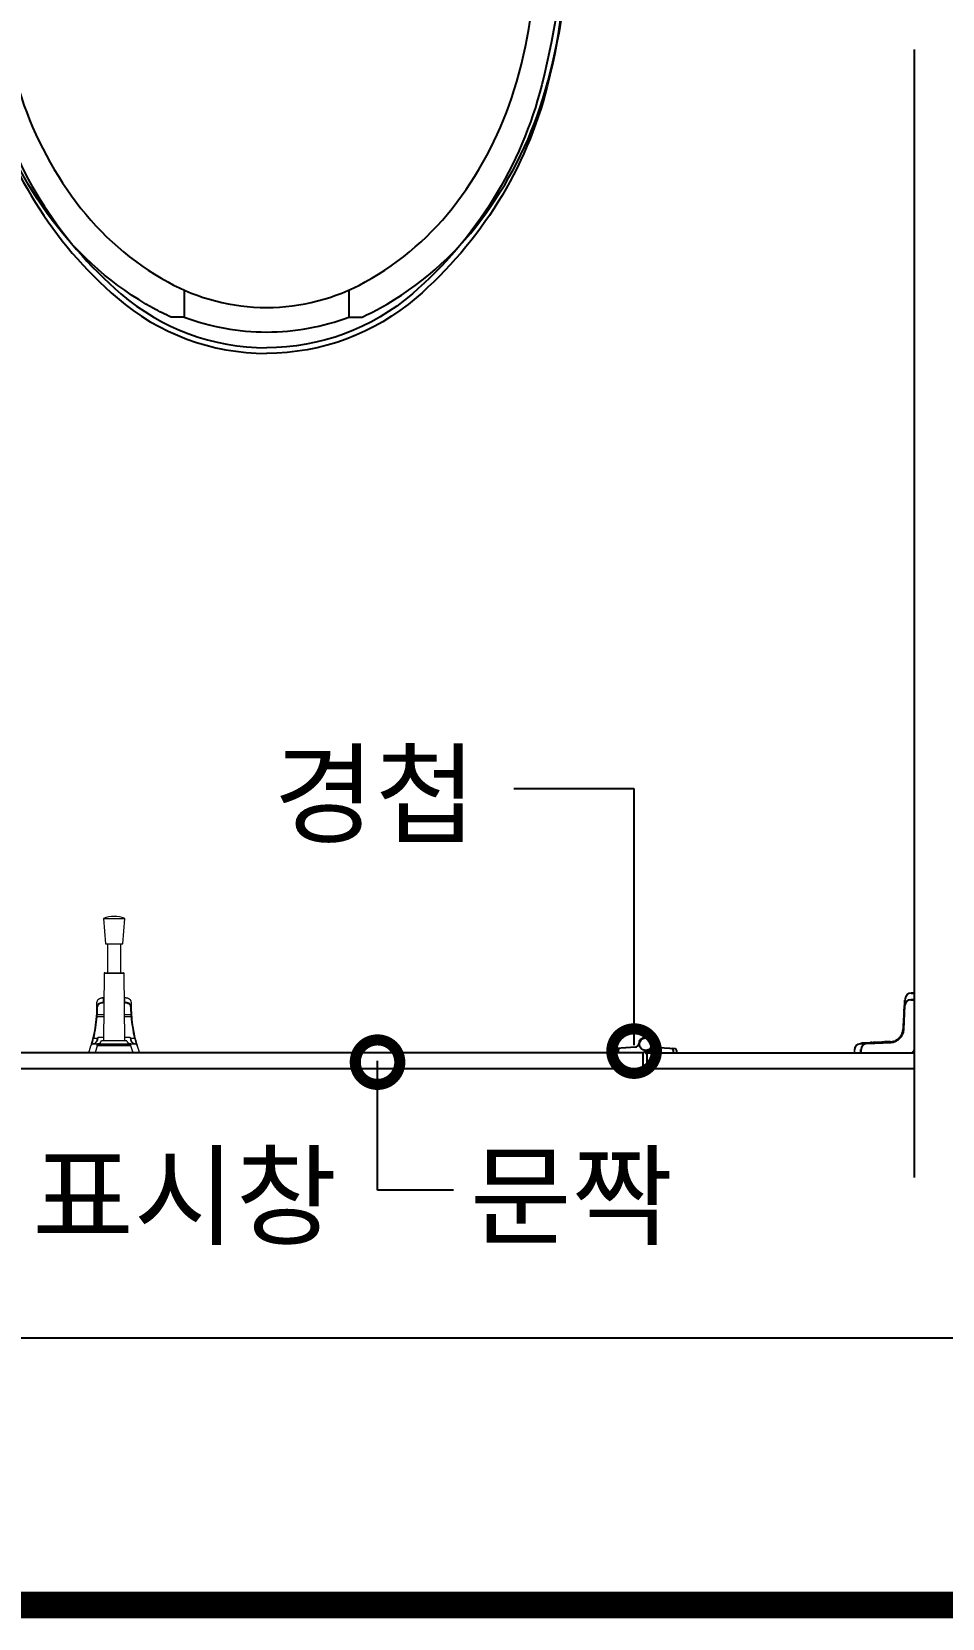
# Model space of a CAD drawing. Extents: x -256 to 8104, y -176 to 5714.
# Drawn here: x 3890 to 4231, y 2764 to 3359 of the extents above; entities that cross this region are included whole.
import ezdxf
from ezdxf.enums import TextEntityAlignment as Align

# ---------------------------------------------------------------- set-up
doc = ezdxf.new("R2010")
doc.units = 0
doc.header["$LTSCALE"] = 30
doc.layers.get('0').update_dxf_attribs({"linetype": 'CONTINUOUS'})
for name, color, linetype in [('0_toilet', 6, 'CONTINUOUS'), ('HAT', 8, 'CONTINUOUS'), ('경첩', 4, 'CONTINUOUS'), ('문자', 3, 'CONTINUOUS'), ('부자재', 4, 'CONTINUOUS'), ('옷걸이', 4, 'CONTINUOUS'), ('치수', 1, 'CONTINUOUS'), ('해치', 8, 'CONTINUOUS')]:
    doc.layers.add(name, color=color, linetype=linetype)
doc.styles.add('돋움', font='malgun.ttf')

# ---------------------------------------------------------------- blocks, each defined once
blk = doc.blocks.new('_DOTSMALL')
at = {"color": 0, "linetype": 'ByBlock', "const_width": 0.5}
blk.add_lwpolyline([(-0.0625, 0, 1), (0.0625, 0, 1)], format="xyb", close=True, dxfattribs=at)
blk = doc.blocks.new('A$C63EC304E')
at = {"layer": '치수', "color": 1, "xscale": 2.5, "yscale": 2.5, "zscale": 2.5, "rotation": 234.3098741996962}
blk.add_blockref('_DOTSMALL', (0.3122711487351353, 0.3122689042671141), dxfattribs=at)
blk = doc.blocks.new('A$C2BC9653E')
at = {"layer": '치수', "xscale": 0.3333333333333333, "yscale": 0.3333333333333333, "zscale": 0.3333333333333333}
blk.add_blockref('A$C63EC304E', (7.59378804105e-05, 7.69076509641e-05), dxfattribs=at)
blk = doc.blocks.new('A$C7FC71301')
at = {"layer": '치수', "rotation": 180}
blk.add_blockref('A$C2BC9653E', (0.2083304700627195, 0.2083319399498578), dxfattribs=at)
blk = doc.blocks.new('A$C4A20372B')
at = {"layer": '치수'}
blk.add_blockref('A$C7FC71301', (0, 0), dxfattribs=at)
blk = doc.blocks.new('A$C566469F5')
at = {"layer": '치수'}
blk.add_blockref('A$C4A20372B', (1.4837169147e-06, -7.523958629e-07), dxfattribs=at)
blk = doc.blocks.new('A$C7E317CD4')
at = {"layer": '해치', "xscale": 2, "yscale": 2, "zscale": 2}
blk.add_blockref('A$C566469F5', (-7.38963099138e-05, -7.19324398233e-05), dxfattribs=at)
blk = doc.blocks.new('A$C601D7F27')
at = {"layer": '치수'}
blk.add_blockref('A$C7E317CD4', (7.25629724911e-05, 7.2882110544e-05), dxfattribs=at)
blk = doc.blocks.new('A$C38802C08')
at = {"layer": '치수'}
blk.add_blockref('A$C601D7F27', (2.970571586e-06, 3.044569894e-06), dxfattribs=at)
blk = doc.blocks.new('A$C10E41893')
at = {"layer": '부자재'}
for p, q in [((6.5, 0), (6.5, 195.9669753324124)), ((123.2621144377626, 195.9669753324124), (6.5, 195.9669753324124)), ((123.2621144377626, 192.4669753324706), (6.5, 192.4669753324706)), ((54.79902413813397, 0), (54.79902413813397, 177.4669753324706)), ((61.37327976617962, 0), (61.37327976617962, 177.4669753324706)), ((6.5, 0), (6.5, -195.9669753324124)), ((54.79902413813397, 0), (54.79902413813397, -177.4669753324124)), ((61.37327976617962, 0), (61.37327976617962, -177.4669753324124)), ((123.2621144377626, -192.4669753324124), (6.5, -192.4669753324124)), ((123.2621144377626, -195.9669753324124), (6.5, -195.9669753324124))]:
    blk.add_line(p, q, dxfattribs=at)
for points in [[(122.6904040486552, 195.9669753324124, -0.0125375500121103), (123.3422533059493, 195.9659047683817), (334.6025908761658, 190.320502096205, -0.0553953832027994), (444.6700217248872, 175.1020408163313, -0.1542758597450049), (576.9039215520024, 93.26086956518702, -0.1795036793517894), (611.5, 0, -0.1795036793517895)], [(122.7724065799266, 192.4679360950249, -0.0125375500121151), (123.2487579598092, 192.4671537597897), (334.5090955304913, 186.8217510876711, -0.0553953832027992), (443.8106496236287, 171.7091836734908, -0.1542758597450061), (574.2506787171587, 90.97826086956775, -0.1795036793517883), (607.9999999995343, 0, -0.1795036793517883)], [(571.9985382948071, 51.4250000002794), (588.8365073762834, 51.4250000002794), (588.8365073762834, 59.58315966045484, 0.0211847426774149), (583.31606008159, 70.6513642766513, 0.1060844823236631), (528.4138222401962, 133.7050873585977, 0.0857327544056194), (452.637027929537, 172.3850066973828, 0.0753726839678622), (358.7215217207558, 186.6232221280225, 0.0753726839679117), (264.8060155119747, 172.3850066973828, 0.0857327544055721), (189.0292212013155, 133.7050873585977, 0.0073369806069493), (184.4017749521881, 130.1308013400994), (184.4017749521881, 121.972641679924), (204.6652385946363, 121.972641679924)], [(156.6999999992549, -71.99359962111339, 0.089162345265128), (200.2419665078633, -118.7396490848623, 0.0857327544056129), (270.3487078445032, -154.525315721985, 0.0753726839678676), (358.7215217207558, -167.9232221278362, 0.0753726839678696), (447.0943355970085, -154.525315721985, 0.085732754405618), (517.2010769336484, -118.7396490848623, 0.1060844823236804), (566.9505081996322, -61.6037838482298, 0.1269309916654768), (582.8454580614343, 4.656613e-10, 0.1269309916654696), (566.9505081996322, 61.60378384916112, 0.1060844823236745), (517.2010769336484, 118.7396490857936, 0.0857327544056102), (447.0943355970085, 154.5253157229163, 0.07537268396787), (358.7215217207558, 167.9232221287675, 0.0753726839678754), (270.3487078445032, 154.5253157229163, 0.0857327544056175), (200.2419665078633, 118.7396490857936, 0.0891623452651338), (156.6999999992549, 71.99359962204471)], [(588.8365073762834, -51.42499999934807, 0.090214025394067), (598.191153332591, 4.656613e-10, 0.0902140253940622), (588.8365073762834, 51.4250000002794, 0.106084482323663)], [(122.6904040486552, -195.9669753324124, 0.0125375500121103), (123.3422533059493, -195.9659047683817), (334.6025908761658, -190.3205020962632, 0.0553953832027994), (444.6700217248872, -175.1020408163313, 0.1542758597450049), (576.9039215520024, -93.26086956524523, 0.1795036793517894), (611.5, 0, 0.1795036793517895)], [(122.7724065799266, -192.4679360950249, 0.0125375500121151), (123.2487579598092, -192.4671537597897), (334.5090955304913, -186.8217510876129, 0.0553953832027992), (443.8106496236287, -171.7091836734908, 0.154275859745006), (574.2506787171587, -90.97826086956775, 0.1795036793517883), (607.9999999995343, 0, 0.1795036793517883)], [(571.9985382948071, -51.42499999934807), (588.8365073762834, -51.42499999934807), (588.8365073762834, -59.58315965952352, -0.0211847426774149), (583.31606008159, -70.6513642766513, -0.1060844823236631), (528.4138222401962, -133.7050873576663, -0.0857327544056194), (452.637027929537, -172.3850066964515, -0.0753726839678622), (358.7215217207558, -186.6232221280225, -0.0753726839679117), (264.8060155119747, -172.3850066964515, -0.0857327544055721), (189.0292212013155, -133.7050873576663, -0.0073369806069493), (184.4017749521881, -130.1308013391681), (184.4017749521881, -121.9726416789927), (204.6652385946363, -121.9726416789927)]]:
    blk.add_lwpolyline(points, format="xyb", dxfattribs=at)
blk.add_lwpolyline([(137.9999999995343, -60.77499999990687), (119.2999999998137, -60.77499999990687), (119.2999999998137, -79.47500000009313), (156.6999999992549, -79.47500000009313), (156.6999999992549, -60.77499999990687), (137.9999999995343, -60.77499999990687), (147.3499999996275, -60.77499999990687), (147.3499999996275, 60.77499999990687), (137.9999999995343, 60.77499999990687), (156.6999999992549, 60.77499999990687), (156.6999999992549, 79.47500000009313), (119.2999999998137, 79.47500000009313), (119.2999999998137, 60.77499999990687), (137.9999999995343, 60.77499999990687), (137.9999999995343, -60.77499999990687), (119.2999999998137, -60.77499999990687)], dxfattribs=at)
for centre, start, end in [((39.79902413813397, 177.4669753324706), 0, 90), ((46.37327976617962, 177.4669753324706), 0, 90), ((39.79902413813397, -177.4669753324124), 270, 0), ((46.37327976617962, -177.4669753324124), 270, 0)]:
    blk.add_arc(centre, 15, start, end, dxfattribs=at)
blk = doc.blocks.new('CRAYON_13', base_point=(128355.5648458948, 310.1473658113382))
blk.add_line((132575.7981493345, 3662.003772611825), (132575.7981493345, 3239.46918729027))
at = {"color": 8}
blk.add_line((130839.7228101328, 3179.391330320101), (132802.3096692764, 3179.391330320101), dxfattribs=at)
at = {"color": 8, "const_width": 10}
blk.add_lwpolyline([(128403.0017349796, 3079.391330320101), (134187.547533439, 3079.391330320101)], dxfattribs=at)
at = {"layer": '0_toilet'}
for p, q in [((132474.3981493343, 3286.201747303458), (132195.5230993344, 3286.201747303458)), ((132474.3981493343, 3280.201747303691), (132474.3981493343, 3286.201747303458)), ((132475.8981493343, 3286.201747303458), (132575.7981493345, 3286.201747303458)), ((132475.8981493343, 3280.201747303691), (132475.8981493343, 3286.201747303458)), ((132474.3981493343, 3280.201747303691), (132198.5230993344, 3280.201747303691)), ((132575.7981493345, 3280.201747303691), (132475.8981493343, 3280.201747303691))]:
    blk.add_line(p, q, dxfattribs=at)
at = {"layer": '경첩', "color": 4, "linetype": 'Continuous', "lineweight": 15}
for p, q in [((132572.0087078656, 3305.370761566657), (132571.8814044515, 3302.669637390274)), ((132572.0087078656, 3305.370761566657), (132572.2477206285, 3305.131748803753)), ((132572.118770729, 3305.967805181026), (132572.2795467148, 3305.80703031351)), ((132572.3104328676, 3306.462379457291), (132572.1926084477, 3303.962379457291)), ((132572.4919860507, 3305.004191138644), (132572.5601556773, 3306.450610079665)), ((132574.5400028599, 3306.201747303458), (132574.5400028599, 3305.951747303691)), ((132575.7981493345, 3306.201747303458), (132574.5400028599, 3306.201747303458)), ((132574.5400028599, 3305.951747303691), (132575.7981493345, 3305.951747303691)), ((132574.5481497864, 3306.201747172374), (132574.5481497864, 3306.301747002501)), ((132574.5481497864, 3306.301747002501), (132575.7981495256, 3306.301747002501)), ((132574.6578272797, 3308.451747303691), (132574.6578272797, 3308.701747303458)), ((132575.7981493345, 3308.701747303458), (132574.6578272797, 3308.701747303458)), ((132574.6578272797, 3308.451747303691), (132575.7981493345, 3308.451747303691)), ((132575.7981493345, 3308.451747303691), (132575.7981493345, 3308.701747303458)), ((132575.7981495256, 3306.301747002501), (132575.7981493345, 3308.451747303691)), ((132575.7981493345, 3305.951747303691), (132575.7981493345, 3306.201747303458)), ((132575.7981493345, 3305.951747303691), (132575.7981493345, 3287.701747303691)), ((132571.7859266581, 3300.643794723648), (132571.6506669553, 3297.773850635487)), ((132572.1926084477, 3303.962379457291), (132571.7697073142, 3294.98925795858)), ((132571.7859266581, 3300.643794723648), (132572.0249398867, 3300.404781960744)), ((132571.8336657877, 3301.656716056961), (132571.8018397013, 3300.981434547204)), ((132571.8018397013, 3300.981434547204), (132572.0408524642, 3300.7424217843)), ((132571.8336657877, 3301.656716056961), (132572.0726785506, 3301.417703294057)), ((132571.8495783652, 3301.994355880517), (132572.0885915937, 3301.755343117613)), ((132571.8814044515, 3302.669637390274), (132572.1204172144, 3302.43062462737)), ((132572.0194301237, 3294.977488580953), (132572.4423312575, 3303.950610079665)), ((132570.5467480067, 3292.337032107964), (132570.7249965774, 3292.158783898551)), ((132570.6952477127, 3292.542085792266), (132570.8749446342, 3292.362388708491)), ((132570.9624782293, 3292.981962056693), (132571.1467418144, 3292.797699124414)), ((132571.0803949304, 3293.21759874616), (132571.2679036217, 3293.030090183813)), ((132571.2453881432, 3293.618290959021), (132571.4397400873, 3293.423939050037)), ((132571.6025525028, 3293.932877966065), (132571.3966165925, 3294.138813876409)), ((132571.4004630208, 3294.143019498188), (132571.6065781447, 3293.936904073555)), ((132571.4717744446, 3294.51389335408), (132571.6884805145, 3294.297187142867)), ((132571.500014353, 3294.735653810996), (132571.724136665, 3294.511531033415)), ((132571.5504897083, 3295.648282878894), (132571.519984703, 3295.001027659375)), ((132571.5551896276, 3295.748007968861), (132571.5504897083, 3295.648282878894)), ((132571.5504897083, 3295.648282878894), (132571.7895024712, 3295.40927011599)), ((132571.5711026708, 3296.08564872374), (132571.5551896276, 3295.748007968861)), ((132571.5551896276, 3295.748007968861), (132571.7942023905, 3295.508995205957)), ((132571.5758025902, 3296.185373813707), (132571.5711026708, 3296.08564872374)), ((132571.5711026708, 3296.08564872374), (132571.8101154337, 3295.846635960836)), ((132571.6191505338, 3297.105130293269), (132571.5758025902, 3296.185373813707)), ((132571.5758025902, 3296.185373813707), (132571.8148153531, 3295.946361050803)), ((132571.6191505338, 3297.105130293269), (132571.8581632967, 3296.866117530364)), ((132571.6503046709, 3297.766161636311), (132571.6304023074, 3297.343877629239)), ((132571.6304023074, 3297.343877629239), (132571.869415536, 3297.104864866335)), ((132571.6503046709, 3297.766161636311), (132571.8893174338, 3297.527147942085)), ((132571.6506669553, 3297.773850635487), (132571.8896797183, 3297.534837872583)), ((132553.5481493345, 3287.342069358194), (132553.2981493345, 3287.342069358194)), ((132553.2981493345, 3287.342069358194), (132553.2981493345, 3286.201747303458)), ((132553.5481493345, 3286.201747303458), (132553.5481493345, 3287.342069358194)), ((132558.0375171806, 3289.807288190678), (132555.5375171806, 3289.68946377081)), ((132555.5492865587, 3289.439740960581), (132556.9957050751, 3289.507910163004)), ((132555.6981492112, 3286.201747386578), (132555.6981492112, 3287.451747358639)), ((132555.6981492112, 3287.451747358639), (132555.7981490413, 3287.451747358639)), ((132555.7981493345, 3287.459893778061), (132556.0481493345, 3287.459893778061)), ((132555.7981493345, 3287.459893778061), (132555.7981493345, 3286.201747303458)), ((132556.0320916841, 3289.881126043249), (132556.1180676589, 3289.967102483708)), ((132556.0320916841, 3289.881126043249), (132556.1928668315, 3289.720350430209)), ((132556.0481493345, 3286.201747303458), (132556.0481493345, 3287.459893778061)), ((132559.3302588234, 3290.118492227841), (132556.1180676589, 3289.967102483708)), ((132567.0106386789, 3290.230189323986), (132558.0375171806, 3289.807288190678)), ((132558.0492865587, 3289.557565380448), (132567.0224080574, 3289.980466513989)), ((132559.3302588234, 3290.118492227841), (132559.569272052, 3289.879479464937)), ((132560.0055398675, 3290.150318314183), (132560.2445526304, 3289.911305085618)), ((132560.3431801567, 3290.166230891693), (132560.5821931525, 3289.927218128789)), ((132563.7195851444, 3290.325360392082), (132561.0184614337, 3290.198056978036)), ((132561.0184614337, 3290.198056978036), (132561.2574741966, 3289.959044215131)), ((132563.7195851444, 3290.325360392082), (132563.9585979948, 3290.086347163517)), ((132564.3948660648, 3290.357186012763), (132564.6338789514, 3290.118173249859)), ((132564.7325065359, 3290.373099055935), (132564.9715194152, 3290.13408629303)), ((132566.7583493772, 3290.468576383639), (132565.4077875218, 3290.404924676616)), ((132565.4077875218, 3290.404924676616), (132565.6468004011, 3290.165911913711)), ((132566.998869301, 3290.479912133517), (132566.7583493772, 3290.468576383639)), ((132566.7583493772, 3290.468576383639), (132566.9973621401, 3290.229563620735)), ((132568.0046415822, 3290.636497845037), (132568.2070921896, 3290.434047133524)), ((132568.5354325245, 3290.812813696313), (132568.726953424, 3290.621292796779)), ((132568.7822978915, 3290.919501707751), (132568.9698064955, 3290.731993057627)), ((132569.2429503595, 3291.165956020916), (132569.4246346387, 3290.984272044945)), ((132569.4578108461, 3291.304648925179), (132569.6375079709, 3291.124952045131)), ((132553.2981493345, 3286.201747303458), (132553.5481493345, 3286.201747303458)), ((132553.5481493345, 3286.201747303458), (132555.6981492112, 3286.201747386578)), ((132555.7981493345, 3286.201747303458), (132556.0481493345, 3286.201747303458)), ((132574.2981493347, 3286.201747303458), (132556.0481493345, 3286.201747303458))]:
    blk.add_line(p, q, dxfattribs=at)
at = {"layer": '경첩', "color": 4, "linetype": 'Continuous', "lineweight": 15, "flags": 128}
for points in [[(132572.0327941956, 3305.881828554768), (132572.0278116199, 3305.776106678743), (132572.0219522039, 3305.651786290902), (132572.0154855656, 3305.514572673339), (132572.0087078656, 3305.370761566657)], [(132572.0327941956, 3305.881828554768), (132572.0522844488, 3305.90131927361), (132572.0694999466, 3305.918533840079), (132572.0843042503, 3305.933338143725), (132572.0965800131, 3305.945614837903), (132572.1062303776, 3305.955265202422), (132572.1131789754, 3305.962212868828), (132572.117369927, 3305.966403820414), (132572.1187706361, 3305.967804529566)], [(132572.5601560692, 3306.450609602827), (132572.5114367227, 3306.452906244296), (132572.4645911972, 3306.455113478798), (132572.4214169452, 3306.457149349946), (132572.3835754464, 3306.458931901354), (132572.3525186325, 3306.460395940441), (132572.3294423217, 3306.461483725209), (132572.3152312706, 3306.462152414817), (132572.3104330967, 3306.462379657525)], [(132571.8814044515, 3302.669637390274), (132571.8751953239, 3302.53789622416), (132571.8692250805, 3302.411219590206), (132571.8637228268, 3302.294470854897), (132571.8588999728, 3302.192142718334), (132571.8549423175, 3302.10816163649), (132571.8520012009, 3302.045759298701), (132571.8501902441, 3302.007332929272), (132571.8495783652, 3301.994355880517)], [(132572.1926086838, 3303.962380179066), (132572.1974068577, 3303.962152936358), (132572.2116179089, 3303.961484246749), (132572.2346942196, 3303.960396461982), (132572.2657501022, 3303.958932422895), (132572.3035925324, 3303.957148008842), (132572.3467667843, 3303.955114000339), (132572.3936123098, 3303.952906765837), (132572.4423316563, 3303.950610124368)], [(132571.4004629547, 3294.143019729156), (132571.4002515445, 3294.142115414936), (132571.4003535243, 3294.142550342578)], [(132571.500014353, 3294.735653810996), (132571.4802852156, 3294.572608099181), (132571.4717743243, 3294.513893798787)], [(132571.6304023074, 3297.343877629239), (132571.6268819081, 3297.269177176852), (132571.6231263498, 3297.189496942658), (132571.6191505338, 3297.105130293269)], [(132571.6506669553, 3297.773850635487), (132571.6506269085, 3297.772995681364), (132571.6503046709, 3297.766161636311)], [(132571.7697072099, 3294.989257604677), (132571.7745058494, 3294.989032224614), (132571.7887164349, 3294.98836167236), (132571.8117932113, 3294.987274818916), (132571.8428495596, 3294.985810779828), (132571.8806915241, 3294.984027297098), (132571.9238653103, 3294.981992357272), (132571.9707117672, 3294.979785122771), (132572.0194301824, 3294.977488481302)], [(132555.5492866109, 3289.439741075832), (132555.5469909007, 3289.488459491033), (132555.5447827349, 3289.535305947859), (132555.5427477951, 3289.578479734111), (132555.5409643123, 3289.616321698624), (132555.5395002733, 3289.647378046859), (132555.5384134198, 3289.670454823274), (132555.5377428676, 3289.684665408779), (132555.5375174875, 3289.689463582683)], [(132558.037516966, 3289.807287995566), (132558.0377432773, 3289.802489821661), (132558.0384128983, 3289.788279236156), (132558.039500683, 3289.765202459741), (132558.0409642565, 3289.734146111507), (132558.0427477392, 3289.696304146994), (132558.044782679, 3289.653130360741), (132558.0469903792, 3289.606283903915), (132558.049286555, 3289.557565488715)], [(132560.0055398675, 3290.150318314183), (132559.9925646814, 3290.149706435252), (132559.9541373807, 3290.147895478505), (132559.8917345772, 3290.144954361815), (132559.8077548923, 3290.140996706534), (132559.7054248931, 3290.136173852581), (132559.5886780205, 3290.130671598811), (132559.4619995239, 3290.124701355446), (132559.3302588234, 3290.118492227841)], [(132561.0184614337, 3290.198056978036), (132560.9012000053, 3290.192530509878), (132560.7875015842, 3290.187171679783), (132560.6808209116, 3290.182143934864), (132560.58439899, 3290.177599546362), (132560.5011662258, 3290.173676815677), (132560.4336509271, 3290.170494952101), (132560.3839050303, 3290.16815034752), (132560.3534396062, 3290.166714713771), (132560.3431801567, 3290.166230891693)], [(132564.3948660648, 3290.357186012763), (132564.3818907297, 3290.356574599493), (132564.3434633635, 3290.354763642747), (132564.2810607056, 3290.351822526056), (132564.1970808496, 3290.347864405114), (132564.0947511124, 3290.343041551161), (132563.9780039633, 3290.337539297391), (132563.851325903, 3290.331569054026), (132563.7195851444, 3290.325360392082)], [(132565.4077875218, 3290.404924676616), (132565.2760467049, 3290.398716014672), (132565.149368674, 3290.392745771307), (132565.0326215103, 3290.387243517537), (132564.9302917439, 3290.382420663584), (132564.8463118844, 3290.378462542642), (132564.7839092267, 3290.375521425951), (132564.7454818678, 3290.373710469205), (132564.7325065359, 3290.373099055935)], [(132567.010638609, 3290.230189469505), (132567.0108649204, 3290.225390829939), (132567.0115345413, 3290.211180244434), (132567.0126220933, 3290.188103468019), (132567.0140858995, 3290.157047119785), (132567.0158693823, 3290.119205155272), (132567.0179040893, 3290.076031369019), (132567.0201120222, 3290.029184912193), (132567.0224079652, 3289.980466496993)]]:
    blk.add_lwpolyline(points, dxfattribs=at)
at = {"layer": '경첩', "color": 4, "linetype": 'Continuous', "lineweight": 15}
for centre, radius, start, end in [((132574.5400028599, 3303.851747303597), 2.350000000000009, 90, 177.3016598913853), ((132574.6578272797, 3306.351747303597), 2.350000000000009, 90, 177.3016598913853), ((132574.5400028599, 3303.851747303597), 2.100000000000009, 90, 177.3016598914108), ((132574.6578272797, 3306.351747303597), 2.100000000000009, 90, 177.3016598914108), ((132566.7752511177, 3295.224645519957), 5.000000000000005, 272.6983401082995, 357.3016598913599), ((132566.7752511177, 3295.224645519957), 5.250000000000003, 272.6983401085536, 357.3016598913659), ((132566.7752511177, 3295.224645519957), 4.750000000000067, 304.3848921505292, 322.5608431769575), ((132566.7739990507, 3295.22556412928), 4.751552289357422, 322.5612299666923, 325.6144910979676), ((132566.7752511177, 3295.224645519957), 4.750000000000005, 325.6151078501916, 331.82644889157), ((132566.7752511177, 3295.224645519957), 4.750000000000007, 335.005190089084, 340.2339770535175), ((132566.7752511177, 3295.224645519957), 4.750000000000002, 340.2339770535175, 346.7568638572611), ((132566.7752511177, 3295.224645519957), 4.750000000000005, 346.8376691044148, 351.3943969406733), ((132566.7752511177, 3295.224645519957), 4.750000000000018, 354.0911786149943, 357.3016598913533), ((132555.6481493343, 3287.342069358194), 2.350000000000001, 92.69834010880965, 180), ((132555.6481493343, 3287.342069358194), 2.099999999999994, 92.69834010902903, 180), ((132558.1481493343, 3287.459893778061), 2.350000000000009, 92.69834010880965, 180), ((132558.1481493343, 3287.459893778061), 2.100000000000009, 92.69834010902903, 180), ((132566.7752511177, 3295.224645519957), 4.75, 272.6983401087206, 285.0000000009945), ((132566.7753292061, 3295.224411899319), 4.749753929807115, 284.9998193990991, 291.750606173351), ((132566.7752511177, 3295.224645519957), 4.750000000000005, 294.9948099108916, 301.2997665132015), ((132566.7765595736, 3295.222598376779), 4.747571183647819, 301.2991077855228, 304.3858141567987), ((132574.2981493347, 3287.701747303691), 1.5, 270, 0)]:
    blk.add_arc(centre, radius, start, end, dxfattribs=at)
at = {"layer": '부자재'}
for p, q in [((132463.7081643303, 3287.122408232746), (132463.7081643303, 3286.201747303458)), ((132471.4527752581, 3288.288223301854), (132464.2503615259, 3287.783733892349)), ((132464.9581643303, 3287.292345910894), (132464.9581643303, 3286.201747303458)), ((132475.1686149966, 3286.752108123947), (132475.1686149966, 3285.951747303691)), ((132475.4186149966, 3286.752108123947), (132475.4186149966, 3285.951747303691)), ((132478.1591877115, 3288.368413970202), (132486.3225504704, 3287.786875822676)), ((132485.6290656628, 3287.292345910894), (132485.6290656628, 3286.201747303458)), ((132486.8790656628, 3287.122408232746), (132486.8790656628, 3286.201747303458)), ((132474.3614315458, 3286.201747303458), (132463.7081643303, 3286.201747303458)), ((132475.4186149966, 3285.951747303691), (132475.1686149966, 3285.951747303691)), ((132475.885598652, 3286.245912324732), (132475.885598652, 3286.201747303458)), ((132475.885598652, 3286.201747303458), (132486.8790656628, 3286.201747303458))]:
    blk.add_line(p, q, dxfattribs=at)
at = {"layer": '부자재', "color": 1}
blk.add_circle((132475.2936149966, 3289.410080636946), 2.341666666666667, dxfattribs=at)
at = {"layer": '부자재'}
for centre, radius, start, end in [((132464.4074633608, 3287.102004881345), 0.6995966200613197, 101.776498415705, 181.6712369088379), ((132465.8106918439, 3287.056715321123), 0.8844913430554752, 113.4077256594118, 164.5497019787551), ((132471.3868415895, 3289.57945686565), 1.292915841780301, 272.9231293596004, 352.4724275707904), ((132475.2936149966, 3289.410080636946), 2.625, 270, 180), ((132475.650690176, 3285.177969571298), 1.646301509482875, 102.5267484441989, 141.5475253491099), ((132474.9365398171, 3285.177969571298), 1.646301509482875, 43.10029125021335, 77.47325155678989), ((132475.3849329282, 3289.061183798222), 2.859443938891815, 280.0840112831585, 345.9791886286242), ((132479.2003884036, 3289.57945686565), 1.292915841780301, 187.5275724292895, 267.0768706391136), ((132484.7765381492, 3287.056715321123), 0.8844913430554752, 15.45029802224944, 67.30043552841316), ((132486.1797666323, 3287.102004881345), 0.6995966200613197, 358.3287630910231, 78.22350158662843)]:
    blk.add_arc(centre, radius, start, end, dxfattribs=at)
at = {"layer": '옷걸이', "lineweight": 15}
for p, q in [((132272.2981496397, 3336.551747372934), (132273.0481496397, 3327.051747373167)), ((132272.2981496397, 3336.551747372934), (132280.2981496395, 3336.551747372934)), ((132279.5481496395, 3327.051747373167), (132280.2981496395, 3336.551747372934)), ((132273.0481496397, 3327.051747373167), (132279.5481496395, 3327.051747373167)), ((132273.7981496958, 3327.051747759433), (132273.7981496958, 3316.201747564228)), ((132278.798149584, 3316.201747564228), (132278.798149584, 3327.051747759433)), ((132272.799056608, 3316.201747372841), (132276.2981496399, 3316.201747372841)), ((132276.2981496399, 3316.201747372841), (132279.7972426712, 3316.201747372841)), ((132272.5490661277, 3315.953929006915), (132272.3286935708, 3290.701747109743)), ((132280.0472331522, 3315.953929006915), (132272.5490661277, 3315.953929006915)), ((132280.2676057091, 3290.701747109743), (132280.0472331522, 3315.953929006915)), ((132272.4694913832, 3306.835557503255), (132272.3691344631, 3306.835546459399)), ((132272.3691344631, 3306.835546459399), (132272.3691344631, 3306.74625444282)), ((132272.4687118663, 3306.746254378559), (132272.3691344631, 3306.74625444282)), ((132272.3801814878, 3305.214165556572), (132272.3801814878, 3304.861957543159)), ((132272.3801814878, 3305.214165556572), (132272.4553415665, 3305.214165646212)), ((132272.4522679692, 3304.861957609283), (132272.3801814878, 3304.861957543159)), ((132280.2271648168, 3306.83553786562), (132280.1268078966, 3306.835557503255)), ((132280.2271648168, 3306.74625444282), (132280.1275874136, 3306.746254378559)), ((132280.1409577133, 3305.214165646212), (132280.216117792, 3305.214165556572)), ((132280.216117792, 3304.861957543159), (132280.1440313106, 3304.861957609283)), ((132280.216117792, 3305.214165556572), (132280.216117792, 3304.861957543159)), ((132280.2271648168, 3306.83553786562), (132280.2271648168, 3306.74625444282)), ((132272.407529561, 3299.735439644756), (132269.9616380957, 3299.735439714838)), ((132270.0297333658, 3300.501484157845), (132272.4142145945, 3300.501484127344)), ((132280.1820846854, 3300.501484127344), (132282.5665659133, 3300.501484157845)), ((132282.6346611834, 3299.735439714838), (132280.1887697188, 3299.735439644756)), ((132266.7981499454, 3286.201747303458), (132267.6421178495, 3288.770202018415)), ((132267.6421178495, 3288.770202018415), (132267.6433726793, 3288.774020207675)), ((132267.6433382204, 3288.773916830869), (132267.6447389295, 3288.778179494293)), ((132268.6284542756, 3289.568008265087), (132268.5155227428, 3289.536103775354)), ((132268.5933990052, 3289.461746980997), (132268.5921443996, 3289.457929410834)), ((132284.0029002747, 3289.461746980997), (132268.5933817757, 3289.461746980997)), ((132270.0392153693, 3291.592767631264), (132268.6054102007, 3291.592767485512)), ((132270.040857291, 3291.606981476398), (132268.6068326628, 3291.606978126431)), ((132270.0104148543, 3288.749600745367), (132269.1732162258, 3286.201747303458)), ((132269.976541551, 3291.050314141067), (132270.0435853875, 3291.630592749549)), ((132270.0104148543, 3288.749600745367), (132270.0104148543, 3289.437328138018)), ((132270.0104148543, 3289.437328138018), (132282.5858844248, 3289.437328138018)), ((132282.5858844248, 3288.749600745367), (132270.0104148543, 3288.749600745367)), ((132281.0731104891, 3290.701747373074), (132271.5232256942, 3290.701747373074)), ((132282.5527138917, 3291.630592749549), (132282.6174783168, 3291.067212989183)), ((132283.9906617943, 3291.606970053261), (132282.555428019, 3291.606981476398)), ((132283.9908890784, 3291.592767485512), (132282.5570620244, 3291.592767631264)), ((132282.5858844248, 3288.749600745367), (132282.5858844248, 3289.437328138018)), ((132283.4230830541, 3286.201747303458), (132282.5858844248, 3288.749600745367)), ((132284.071137814, 3289.534287696333), (132283.9678450035, 3289.568008265087)), ((132284.0041548796, 3289.457929410834), (132284.0029002747, 3289.461746980997)), ((132284.1201025641, 3289.532883261891), (132284.0294974504, 3289.558202197404)), ((132284.9515603503, 3288.778179494293), (132284.9529610595, 3288.773916830869)), ((132284.9529266005, 3288.774020207675), (132284.9541814297, 3288.770202018415)), ((132284.9541814297, 3288.770202018415), (132285.7981493345, 3286.201747303458)), ((132269.1732162258, 3286.201747303458), (132266.7981499454, 3286.201747303458)), ((132283.4230830541, 3286.201747303458), (132269.1732162258, 3286.201747303458)), ((132285.7981493345, 3286.201747303458), (132283.4230830541, 3286.201747303458))]:
    blk.add_line(p, q, dxfattribs=at)
at = {"layer": '옷걸이', "lineweight": 15, "flags": 128}
for points in [[(132272.3691343909, 3306.746254378559), (132271.9493761307, 3306.72276036963), (132271.5414503237, 3306.654617359491), (132271.1571824385, 3306.543142238261), (132270.8070810532, 3306.392079388352), (132270.5016533492, 3306.205198803546), (132270.2488742417, 3305.988260713966), (132270.0567358753, 3305.747073778512), (132269.9297821729, 3305.488751439007), (132269.8693630865, 3305.168086133526), (132269.8691088354, 3305.113821459563)], [(132272.3691898046, 3306.83351185322), (132272.3157523779, 3306.83516867608), (132271.9833740613, 3306.815452577175), (132271.6559620222, 3306.76625499651), (132271.3402357532, 3306.687576865407), (132271.04391359, 3306.581434031578), (132270.7680507211, 3306.447432545574), (132270.5225387236, 3306.289188732954), (132270.3087205647, 3306.107330305131), (132270.1326093284, 3305.904284521567), (132270.0000043606, 3305.68699648753), (132269.9120912349, 3305.457078788059), (132269.8720001264, 3305.225246987866), (132269.8729654422, 3305.187206651645)], [(132269.8801790012, 3303.615234728532), (132269.9177485539, 3303.88487333581), (132270.0247286467, 3304.146684176849), (132270.1990391707, 3304.393072548883), (132270.4348309545, 3304.617308482157), (132270.7262310779, 3304.812671552973), (132271.0642518124, 3304.974054853992), (132271.4398928566, 3305.096368474515), (132271.84203841, 3305.176705989616), (132272.3801812736, 3305.214165646212)], [(132272.3801812736, 3304.861957609283), (132271.8958511597, 3304.828053742276), (132271.5339196494, 3304.755606857689), (132271.1958416386, 3304.645389720427), (132270.8916223256, 3304.500022606553), (132270.6293614229, 3304.324089951442), (132270.4171483984, 3304.122191324459), (132270.2602685077, 3303.900377761202), (132270.1639860516, 3303.664708679171), (132270.1301729886, 3303.42202010248)], [(132280.2161180062, 3305.214165646212), (132280.635798501, 3305.191361514481), (132281.0436488708, 3305.123902560772), (132281.4278436473, 3305.013087514417), (132281.7778817026, 3304.862642131375), (132282.0832735507, 3304.676309397073), (132282.3360326348, 3304.459839064257), (132282.528189162, 3304.218997416647), (132282.6551722011, 3303.960909188354), (132282.7161202786, 3303.615234728532)], [(132282.4661262913, 3303.42202010248), (132282.4112723229, 3303.733149596119), (132282.2969878672, 3303.965475695768), (132282.1240463873, 3304.182303772868), (132281.8965624666, 3304.377219343187), (132281.6217091514, 3304.545029701294), (132281.3066739237, 3304.680556693675), (132280.9608976005, 3304.780427768456), (132280.5938312432, 3304.841285740586), (132280.2161180062, 3304.861957609283)], [(132282.7271904444, 3305.113821459563), (132282.6972884705, 3305.383884749936), (132282.5977729281, 3305.647055089103), (132282.4305106534, 3305.895710765945), (132282.2011589652, 3306.123046839239), (132281.9153858928, 3306.322275830062), (132281.5820408633, 3306.488161144407), (132281.2099351196, 3306.615506933631), (132280.8101332394, 3306.701237970592), (132280.3119822985, 3306.745224335791), (132280.2271648889, 3306.746254378559)], [(132282.7260211689, 3305.118763988467), (132282.7274405045, 3305.132129165904), (132282.7064252106, 3305.360429623725), (132282.642304117, 3305.582867638768), (132282.5351815319, 3305.798007111626), (132282.3885424642, 3305.998885241898), (132282.2011310255, 3306.187322532387), (132281.9782003408, 3306.356025097521), (132281.723426806, 3306.502940768005), (132281.4398539832, 3306.625925639273), (132281.1364835707, 3306.721153838189), (132280.8147013767, 3306.788869371267), (132280.4838318026, 3306.826718786361), (132280.2271951569, 3306.832865981014)], [(132269.7124384923, 3299.755430250989), (132269.7172268873, 3299.755046080427), (132269.7314076705, 3299.753908702733), (132269.7544364838, 3299.752061191575), (132269.7854276394, 3299.749575258793), (132269.8231904415, 3299.746545899289), (132269.8662734238, 3299.743089761214), (132269.9130216261, 3299.739339790867), (132269.9616380615, 3299.735439644756)], [(132282.8838607876, 3299.755430250989), (132282.8790723925, 3299.755046080427), (132282.8648916094, 3299.753908702733), (132282.8418627961, 3299.752061191575), (132282.8108716404, 3299.749575258793), (132282.7731088383, 3299.746545899289), (132282.730025856, 3299.743089761214), (132282.6832776537, 3299.739339790867), (132282.6346612183, 3299.735439644756)], [(132268.3626060953, 3291.40586981699), (132268.3646764254, 3291.41431598142), (132268.3634703627, 3291.409399529548)], [(132268.5673052093, 3289.559645747395), (132268.5038374385, 3289.544258435817), (132268.4668657949, 3289.530493488164)], [(132268.5670663251, 3289.560485800357), (132268.5799562952, 3289.563385007532), (132268.6284544526, 3289.568008092793)], [(132268.6284544526, 3289.568008092793), (132268.6021380706, 3289.48831388876), (132268.5933650119, 3289.461746980997)], [(132268.6062489284, 3291.597332974525), (132268.6074903814, 3291.604081337901), (132268.6054102724, 3291.592767631264)], [(132270.8037953472, 3289.493239653857), (132270.3898410892, 3289.51239789054), (132270.1443044117, 3289.53749144599), (132270.068848191, 3289.569461887332), (132270.1691357998, 3289.605640044065), (132270.4475821575, 3289.646934887023), (132270.5608882589, 3289.657991548629)], [(132272.3399220614, 3291.988412087412), (132271.7370662486, 3291.96903685257), (132270.470223075, 3291.914759372922)], [(132282.1260762049, 3291.914759372922), (132280.5486797934, 3291.980262083562), (132280.2563762872, 3291.988519189508)], [(132282.0418893008, 3289.6575901486), (132282.3194988651, 3289.624423889072), (132282.5033312311, 3289.585179818423), (132282.5102327971, 3289.551818912478), (132282.3414012438, 3289.523312991114), (132282.0104110634, 3289.501574059578), (132281.5487065, 3289.486524818094)], [(132284.0029342679, 3289.461746980997), (132283.9941612093, 3289.48831388876), (132283.9678448273, 3289.568008092793)], [(132284.0299728906, 3289.560296741875), (132284.0163429847, 3289.563385007532), (132283.9678448273, 3289.568008092793)]]:
    blk.add_lwpolyline(points, dxfattribs=at)
at = {"layer": '옷걸이', "lineweight": 15}
for centre, radius, start, end in [((132276.2981496399, 3326.26008070619), 11.04166666666669, 68.76068944669613, 111.2393105534335), ((132272.799056608, 3315.951747373074), 0.2500000000000013, 90, 179.4999999976601), ((132279.7972426712, 3315.951747373074), 0.2500000000000013, 0.5000000023980827, 90), ((132217.1145038257, 3303.9747913213), 52.76690016065576, 359.60958032748, 1.236886968748393), ((132217.1145038257, 3305.581760345355), 55.26690016065579, 359.6189077858632, 1.207332685535381), ((132335.4817954534, 3305.581760345355), 55.26690016065577, 178.7926673144653, 180.3810922141368), ((132335.4817954534, 3303.9747913213), 52.76690016065576, 178.763113031253, 180.3904196725199), ((132217.1145038257, 3303.9747913213), 52.76690016065579, 346.231707133347, 355.4136030678994), ((132217.1145038257, 3303.9747913213), 53.01690016065578, 346.5097132146265, 355.4136030678999), ((132217.1127426133, 3303.974918705972), 52.76866579121881, 355.4136180652964, 356.4510486625853), ((132217.1145038257, 3303.9747913213), 52.76690016065579, 356.4510683989286, 359.60958032748), ((132270.0089527547, 3300.730324147364), 0.2297816295458089, 185.457441506226, 275.1887624082466), ((132270.104896086, 3303.647651929503), 0.2270432628632824, 188.2087357860912, 276.3920345835867), ((132236.0584694079, 3303.135221621582), 34.07320592801295, 354.273569799925, 355.5668182397465), ((132217.1145038257, 3303.783280210199), 53.01690016065578, 356.4510683989296, 359.60958032748), ((132282.4914031932, 3303.647651929503), 0.2270432628632801, 263.6079654018156, 351.7912642118116), ((132335.4817954534, 3303.783280210199), 53.01690016065575, 180.3904196725198, 183.5489316010699), ((132282.5873465244, 3300.730324147364), 0.2297816295458089, 264.8112375917842, 354.542558493774), ((132316.5419348175, 3303.13558651982), 34.07732679836366, 184.4332599544071, 185.7263520030561), ((132335.4817954534, 3303.9747913213), 53.01690016065577, 184.5863969321003, 193.4902867853661), ((132335.4817954534, 3303.9747913213), 52.76690016065576, 180.3904196725199, 183.5489316010695), ((132335.4763188506, 3303.974403997978), 52.76140999444127, 183.5488800005602, 184.5864532697962), ((132335.4817954534, 3303.9747913213), 52.76690016065576, 184.5863969320982, 193.7682924666143), ((132268.5920348784, 3288.458034405114), 0.99989509064279, 89.9937177046486, 161.8081291636658), ((132268.7461657808, 3288.391930038204), 1.167188824167146, 101.3969753611025, 160.6752015173037), ((132218.362395164, 3303.633739027057), 51.47370084397178, 343.237642952095, 346.2576815155343), ((132218.7536383969, 3303.80279869456), 51.32527659616297, 343.5226401162549, 346.2376601670598), ((132268.6022134546, 3291.345754950635), 0.2470333663056229, 89.25852425865533, 165.9158233626542), ((132268.6080233033, 3291.356980773017), 0.2499998124626335, 90.27282903331015, 166.2394657567525), ((132268.1850560787, 3291.335272475706), 1.810328922318726, 282.0606597134074, 352.5142853314713), ((132268.0543115772, 3291.736983389921), 2.243678649132765, 284.8265381169697, 3.593181927141945), ((132270.2917952057, 3291.629392579526), 0.2482125054132728, 89.58810125091436, 179.723047832698), ((132270.3935301038, 3291.54681630349), 0.3756187427545007, 79.939322731139, 150.5455618526585), ((132270.4422920637, 3291.609111530103), 0.3069213991074354, 84.77864284975576, 118.9816519266395), ((132270.1302897892, 3291.026374741087), 1.433416632587655, 284.1057381998348, 346.9245426605543), ((132276.4269080446, 3690.585097529555), 401.1312725911491, 269.1967936669429, 270.7315944431454), ((132282.472320368, 3291.031966992283), 1.439266133718223, 193.1186115099999, 255.965505837453), ((132282.161886315, 3291.646564846953), 0.2705746989223987, 58.63439055290636, 97.60531467671136), ((132282.1897451954, 3291.521182183038), 0.3997863646752719, 32.00916936736351, 97.80825780061713), ((132284.541188701, 3291.736407340832), 2.242917407489457, 176.3908525421723, 255.1894274160882), ((132282.3045040734, 3291.629392579526), 0.2482125054132728, 0.2769521673019769, 90.41189874908487), ((132284.4020250181, 3291.329029385561), 1.799462920705931, 186.7864411000179, 258.2605017286421), ((132283.9882757016, 3291.356981441241), 0.2500000018203751, 13.76166403237639, 89.45313950204901), ((132283.9940858245, 3291.345754950635), 0.2470333663056229, 14.08417663693655, 90.74147574134469), ((132333.6742376871, 3303.757938180912), 51.15101671062521, 193.7584131581863, 196.469035218256), ((132284.0042644015, 3288.458034405114), 0.9998950906427967, 18.1918708364085, 90.00628229368367), ((132283.8578642453, 3288.395307083011), 1.158776273735143, 19.29372256838322, 79.3942096251369), ((132334.4661136295, 3303.697024345493), 51.71429728240616, 193.7493106467294, 196.7564361788825)]:
    blk.add_arc(centre, radius, start, end, dxfattribs=at)
at = {"layer": '치수'}
for p, q in [((132425.9475812856, 3385.263467586228), (132470.9000941114, 3385.263467586228)), ((132470.9000941114, 3385.263467586228), (132470.9000941114, 3289.002997278331)), ((132374.9142092319, 3234.693736484369), (132374.9142092319, 3283.195757991263)), ((132403.3885406276, 3234.693736484369), (132374.9142092319, 3234.693736484369))]:
    blk.add_line(p, q, dxfattribs=at)
at = {"layer": 'HAT', "xscale": 0.6000000000003638, "yscale": 0.6000000000003638, "zscale": 0.6000000000003638, "rotation": 270}
blk.add_blockref('A$C10E41893', (132333.3731493344, 3915.101747303459), dxfattribs=at)
at = {"layer": '해치', "yscale": 20, "zscale": 20}
for p, xscale, rotation in [((132466.7880337908, 3291.003172387464), 20, 270), ((132379.0808749226, 3286.862416055847), -20, 89.99999999999994)]:
    blk.add_blockref('A$C38802C08', p, dxfattribs=dict(at, xscale=xscale, rotation=rotation))
at = {"layer": '문자', "style": '돋움'}
for s, p in [('경첩', (132373.9931711724, 3383.55805716091)), ('표시창', (132302.6983455591, 3232.988326058585)), ('문짝', (132447.5439373492, 3232.988326058585))]:
    blk.add_text(s, height=30.33655341585618, dxfattribs=at).set_placement(p, align=Align.MIDDLE)

msp = doc.modelspace()

# ---------------------------------------------------------------- block references
msp.add_blockref('CRAYON_13', (0, 0))

doc.saveas('drawing.dxf')
